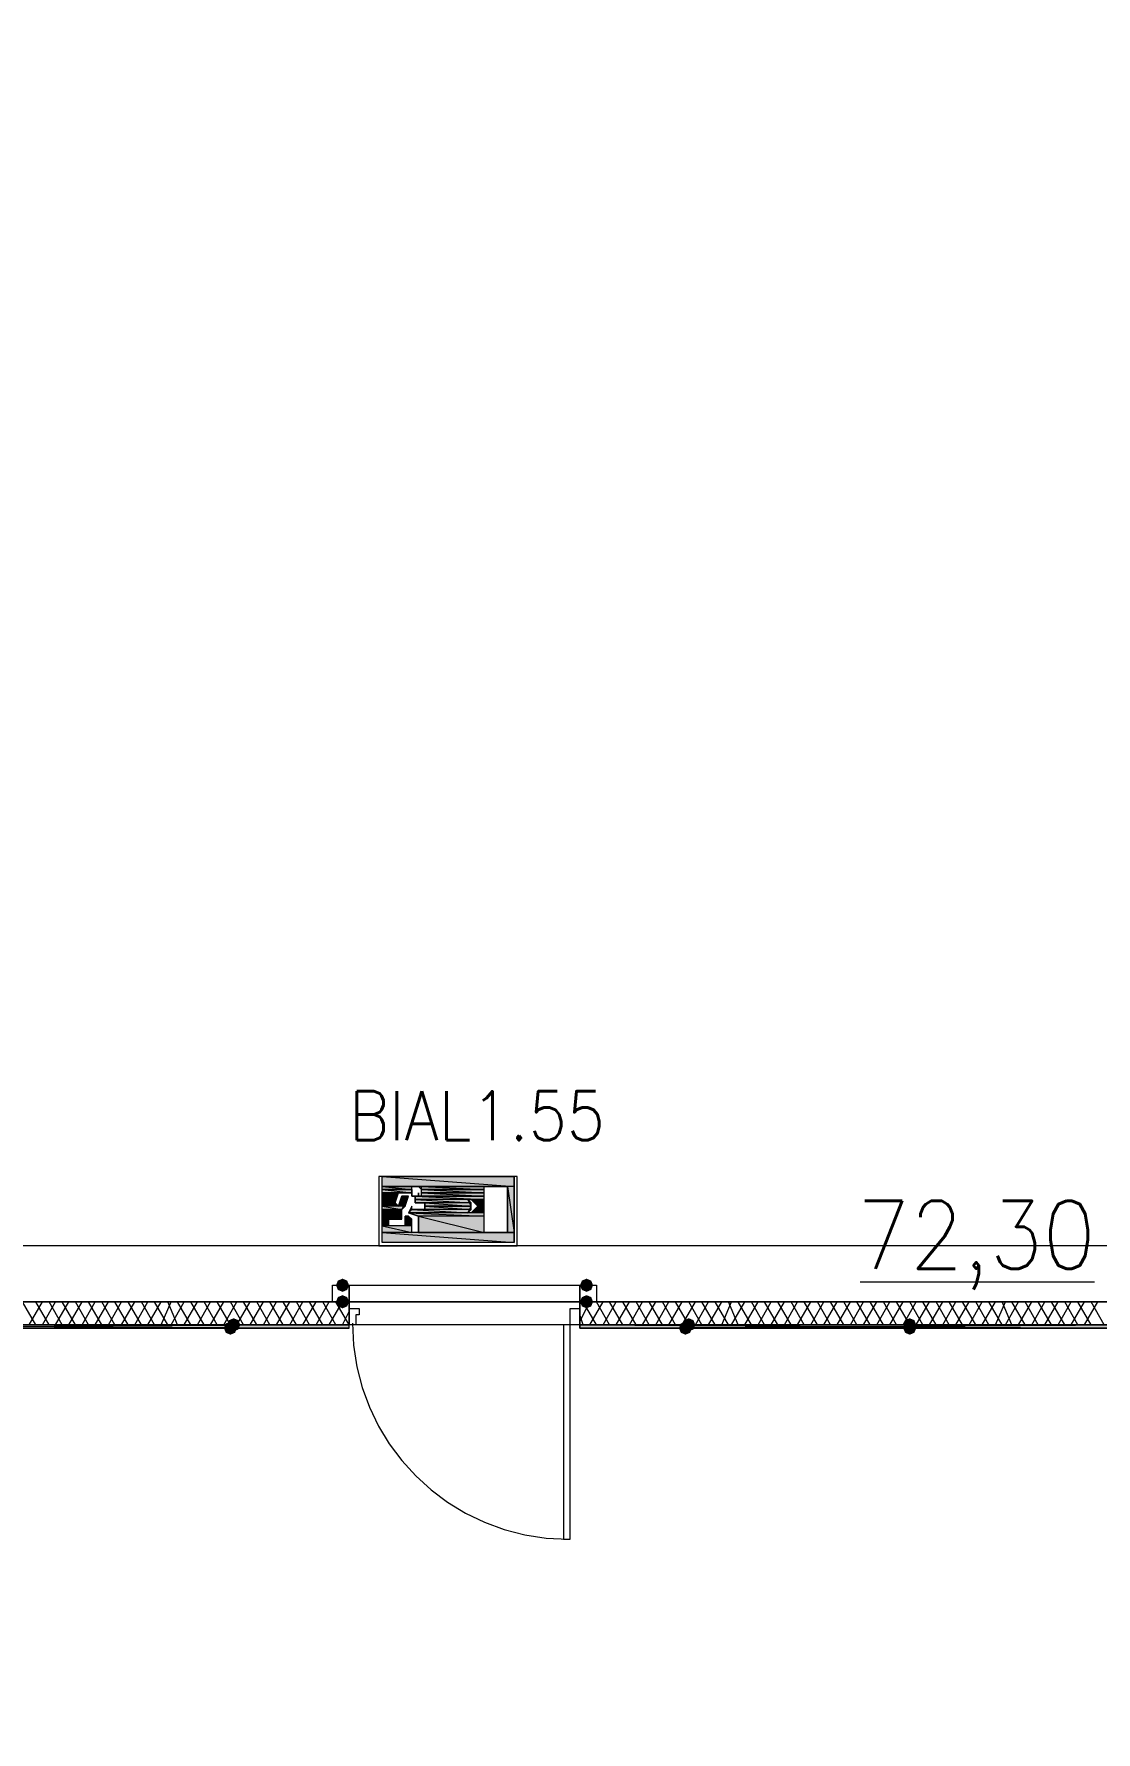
# Model space of a CAD drawing. Header units: millimetres. Extents: x 0 to 420, y 0 to 297.
# Drawn here: x 263.8 to 277.43, y 182.22 to 204.03 of the extents above; entities that cross this region are included whole.
import ezdxf

# ---------------------------------------------------------------- set-up
doc = ezdxf.new("R2010")
doc.units = ezdxf.units.MM
doc.styles.get("Standard").update_dxf_attribs({"font": 'STANDARD'})

msp = doc.modelspace()

# ---------------------------------------------------------------- hatches: boundary and pattern name
h = msp.add_hatch(color=82)
h.paths.add_polyline_path([(269.959667, 189.356999), (268.266334, 189.356999), (269.959667, 189.229999)], flags=0)
h.paths.add_polyline_path([(268.266334, 189.356999), (269.959667, 189.229999), (268.266334, 189.229999)], flags=0)
h = msp.add_hatch(color=82)
h.paths.add_polyline_path([(268.266334, 189.229999), (269.578667, 189.229999)], flags=0)
h.paths.add_polyline_path([(269.578667, 189.229999), (268.266334, 189.229999)], flags=0)
h = msp.add_hatch(color=82)
h.paths.add_polyline_path([(268.647334, 189.229999), (268.266334, 189.229999)], flags=0)
h.paths.add_polyline_path([(268.647334, 189.229999), (268.266334, 189.229999), (268.689667, 189.229999)], flags=0)
h = msp.add_hatch(color=82)
h.paths.add_polyline_path([(268.647334, 189.229999), (268.266334, 189.229999), (268.647334, 189.187666)], flags=0)
h.paths.add_polyline_path([(268.266334, 189.229999), (268.647334, 189.187666), (268.266334, 189.187666)], flags=0)
h = msp.add_hatch(color=82)
h.paths.add_polyline_path([(268.266334, 189.187666), (268.647334, 189.187666)], flags=0)
h.paths.add_polyline_path([(268.647334, 189.187666), (268.266334, 189.187666)], flags=0)
h = msp.add_hatch(color=82)
h.paths.add_polyline_path([(268.266334, 189.187666), (268.647334, 189.187666)], flags=0)
h.paths.add_polyline_path([(268.647334, 189.187666), (268.266334, 189.187666)], flags=0)
h = msp.add_hatch(color=82)
h.paths.add_polyline_path([(268.647334, 189.187666), (268.266334, 189.187666), (268.647334, 189.145333)], flags=0)
h.paths.add_polyline_path([(268.266334, 189.187666), (268.647334, 189.145333), (268.266334, 189.145333)], flags=0)
h = msp.add_hatch(color=82)
h.paths.add_polyline_path([(268.266334, 189.145333), (268.647334, 189.145333)], flags=0)
h.paths.add_polyline_path([(268.647334, 189.145333), (268.266334, 189.145333)], flags=0)
h = msp.add_hatch(color=82)
h.paths.add_polyline_path([(268.478001, 189.145333), (268.266334, 189.145333), (268.435667, 189.018333)], flags=0)
h.paths.add_polyline_path([(268.266334, 189.145333), (268.435667, 189.018333), (268.266334, 189.018333)], flags=0)
h = msp.add_hatch(color=82)
h.paths.add_polyline_path([(268.605001, 189.102999), (268.520334, 189.102999), (268.562667, 188.975999)], flags=0)
h.paths.add_polyline_path([(268.520334, 189.102999), (268.562667, 188.975999), (268.478001, 188.975999)], flags=0)
for color, points in [(82, [(268.689667, 189.229999), (268.647334, 189.229999)]), (82, [(268.647334, 189.187666), (268.647334, 189.145333)]), (82, [(268.647334, 189.102999), (268.689667, 189.102999)]), (82, [(268.689667, 189.102999), (268.732001, 189.102999)]), (82, [(268.562667, 188.848999), (268.605001, 188.848999)]), (7, [(267.843, 187.96), (267.818129, 187.900204), (267.758333, 187.875333), (267.698538, 187.900204), (267.673667, 187.96), (267.698537, 188.019796), (267.758333, 188.044667), (267.818129, 188.019796)]), (7, [(270.975667, 187.96), (270.950796, 187.900204), (270.891, 187.875333), (270.831204, 187.900204), (270.806333, 187.96), (270.831204, 188.019796), (270.891, 188.044667), (270.950796, 188.019796)]), (7, [(267.843, 187.748333), (267.818129, 187.688538), (267.758333, 187.663667), (267.698538, 187.688538), (267.673667, 187.748333), (267.698537, 187.808129), (267.758333, 187.833), (267.818129, 187.808129)]), (7, [(270.975667, 187.748333), (270.950796, 187.688538), (270.891, 187.663667), (270.831204, 187.688538), (270.806333, 187.748333), (270.831204, 187.808129), (270.891, 187.833), (270.950796, 187.808129)]), (254, [(266.403667, 187.409667), (266.378796, 187.349871), (266.319, 187.325), (266.259204, 187.349871), (266.234333, 187.409667), (266.259204, 187.469462), (266.319, 187.494333), (266.378796, 187.469463)]), (254, [(266.446, 187.452), (266.421129, 187.392204), (266.361333, 187.367333), (266.301537, 187.392204), (266.276667, 187.452), (266.301537, 187.511796), (266.361333, 187.536667), (266.421129, 187.511796)]), (254, [(272.245667, 187.409667), (272.220796, 187.349871), (272.161, 187.325), (272.101204, 187.349871), (272.076333, 187.409667), (272.101204, 187.469462), (272.161, 187.494333), (272.220796, 187.469463)]), (254, [(272.288, 187.452), (272.263129, 187.392204), (272.203333, 187.367333), (272.143537, 187.392204), (272.118667, 187.452), (272.143537, 187.511796), (272.203333, 187.536667), (272.263129, 187.511796)]), (254, [(275.124333, 187.452), (275.099462, 187.392204), (275.039667, 187.367333), (274.979871, 187.392204), (274.955, 187.452), (274.979871, 187.511796), (275.039667, 187.536667), (275.099462, 187.511796)]), (254, [(275.124333, 187.409667), (275.099462, 187.349871), (275.039667, 187.325), (274.979871, 187.349871), (274.955, 187.409667), (274.979871, 187.469462), (275.039667, 187.494333), (275.099462, 187.469463)])]:
    msp.add_hatch(color=color).paths.add_polyline_path(points, flags=0)
h = msp.add_hatch(color=82)
h.paths.add_polyline_path([(268.647334, 189.145333), (268.647334, 189.102999)], flags=0)
h.paths.add_polyline_path([(268.647334, 189.102999), (268.647334, 189.145333)], flags=0)
h = msp.add_hatch(color=82)
h.paths.add_polyline_path([(268.647334, 189.145333), (268.647334, 189.102999)], flags=0)
h.paths.add_polyline_path([(268.647334, 189.102999), (268.647334, 189.145333)], flags=0)
h = msp.add_hatch(color=82)
h.paths.add_polyline_path([(268.647334, 189.102999), (268.689667, 189.102999)], flags=0)
h.paths.add_polyline_path([(268.689667, 189.102999), (268.647334, 189.102999)], flags=0)
h = msp.add_hatch(color=82)
h.paths.add_polyline_path([(268.647334, 189.102999), (269.578667, 189.102999)], flags=0)
h.paths.add_polyline_path([(269.578667, 189.102999), (268.647334, 189.102999)], flags=0)
h = msp.add_hatch(color=82)
h.paths.add_polyline_path([(269.578667, 189.229999), (268.689667, 189.229999)], flags=0)
h.paths.add_polyline_path([(268.689667, 189.229999), (269.578667, 189.229999), (268.732001, 189.229999)], flags=0)
h = msp.add_hatch(color=82)
h.paths.add_polyline_path([(269.578667, 189.102999), (268.689667, 189.102999), (269.578667, 189.060666)], flags=0)
h.paths.add_polyline_path([(268.689667, 189.102999), (269.578667, 189.060666), (268.689667, 189.060666)], flags=0)
h = msp.add_hatch(color=82)
h.paths.add_polyline_path([(269.367001, 189.060666), (268.689667, 189.060666), (269.409334, 189.018333)], flags=0)
h.paths.add_polyline_path([(268.689667, 189.060666), (269.409334, 189.018333), (268.689667, 189.018333)], flags=0)
h = msp.add_hatch(color=82)
h.paths.add_polyline_path([(268.732001, 189.229999), (269.578667, 189.229999)], flags=0)
h.paths.add_polyline_path([(269.578667, 189.229999), (268.732001, 189.229999)], flags=0)
h.paths.add_polyline_path([(269.578667, 189.229999), (268.732001, 189.229999)], flags=0)
h.paths.add_polyline_path([(268.732001, 189.229999), (269.578667, 189.229999)], flags=0)
h = msp.add_hatch(color=82)
h.paths.add_polyline_path([(268.732001, 189.145333), (268.732001, 189.102999)], flags=0)
h.paths.add_polyline_path([(268.732001, 189.102999), (268.732001, 189.145333)], flags=0)
h = msp.add_hatch(color=82)
h.paths.add_polyline_path([(269.578667, 189.102999), (268.774334, 189.102999)], flags=0)
h.paths.add_polyline_path([(268.774334, 189.102999), (269.578667, 189.102999), (268.732001, 189.102999)], flags=0)
h = msp.add_hatch(color=82)
h.paths.add_polyline_path([(268.732001, 189.102999), (269.578667, 189.102999)], flags=0)
h.paths.add_polyline_path([(269.578667, 189.102999), (268.732001, 189.102999)], flags=0)
h = msp.add_hatch(color=82)
h.paths.add_polyline_path([(268.732001, 189.102999), (269.578667, 189.102999)], flags=0)
h.paths.add_polyline_path([(269.578667, 189.102999), (268.732001, 189.102999)], flags=0)
h = msp.add_hatch(color=82)
h.paths.add_polyline_path([(268.732001, 189.102999), (269.578667, 189.102999)], flags=0)
h.paths.add_polyline_path([(269.578667, 189.102999), (268.732001, 189.102999)], flags=0)
h = msp.add_hatch(color=82)
h.paths.add_polyline_path([(269.578667, 189.229999), (268.774334, 189.229999), (269.578667, 189.187666)], flags=0)
h.paths.add_polyline_path([(268.774334, 189.229999), (269.578667, 189.187666), (268.774334, 189.187666)], flags=0)
h = msp.add_hatch(color=82)
h.paths.add_polyline_path([(268.774334, 189.187666), (269.578667, 189.187666)], flags=0)
h.paths.add_polyline_path([(269.578667, 189.187666), (268.774334, 189.187666)], flags=0)
h = msp.add_hatch(color=82)
h.paths.add_polyline_path([(268.774334, 189.187666), (269.578667, 189.187666)], flags=0)
h.paths.add_polyline_path([(269.578667, 189.187666), (268.774334, 189.187666)], flags=0)
h = msp.add_hatch(color=82)
h.paths.add_polyline_path([(268.774334, 189.187666), (269.578667, 189.187666)], flags=0)
h.paths.add_polyline_path([(269.578667, 189.187666), (268.774334, 189.187666)], flags=0)
h = msp.add_hatch(color=82)
h.paths.add_polyline_path([(269.578667, 189.187666), (268.774334, 189.187666), (269.578667, 189.145333)], flags=0)
h.paths.add_polyline_path([(268.774334, 189.187666), (269.578667, 189.145333), (268.774334, 189.145333)], flags=0)
h = msp.add_hatch(color=82)
h.paths.add_polyline_path([(268.774334, 189.145333), (269.578667, 189.145333)], flags=0)
h.paths.add_polyline_path([(269.578667, 189.145333), (268.774334, 189.145333)], flags=0)
h = msp.add_hatch(color=82)
h.paths.add_polyline_path([(268.774334, 189.145333), (269.578667, 189.145333)], flags=0)
h.paths.add_polyline_path([(269.578667, 189.145333), (268.774334, 189.145333)], flags=0)
h = msp.add_hatch(color=82)
h.paths.add_polyline_path([(268.774334, 189.145333), (269.578667, 189.145333)], flags=0)
h.paths.add_polyline_path([(269.578667, 189.145333), (268.774334, 189.145333)], flags=0)
h = msp.add_hatch(color=82)
h.paths.add_polyline_path([(268.774334, 189.145333), (269.578667, 189.145333)], flags=0)
h.paths.add_polyline_path([(269.578667, 189.145333), (268.774334, 189.145333)], flags=0)
h = msp.add_hatch(color=82)
h.paths.add_polyline_path([(268.774334, 189.145333), (269.578667, 189.145333)], flags=0)
h.paths.add_polyline_path([(269.578667, 189.145333), (268.774334, 189.145333)], flags=0)
h = msp.add_hatch(color=82)
h.paths.add_polyline_path([(269.578667, 189.145333), (268.774334, 189.145333), (269.578667, 189.102999)], flags=0)
h.paths.add_polyline_path([(268.774334, 189.145333), (269.578667, 189.102999), (268.774334, 189.102999)], flags=0)
h = msp.add_hatch(color=82)
h.paths.add_polyline_path([(269.578667, 189.060666), (269.409334, 189.060666), (269.578667, 188.975999)], flags=0)
h.paths.add_polyline_path([(269.409334, 189.060666), (269.578667, 188.975999), (269.494001, 188.975999)], flags=0)
h = msp.add_hatch(color=82)
h.paths.add_polyline_path([(269.959667, 189.229999), (269.875001, 189.229999), (269.959667, 188.637333)], flags=0)
h.paths.add_polyline_path([(269.875001, 189.229999), (269.959667, 188.637333), (269.875001, 188.637333)], flags=0)
h = msp.add_hatch(color=82)
h.paths.add_polyline_path([(268.435667, 189.018333), (268.266334, 189.018333), (268.478001, 188.975999)], flags=0)
h.paths.add_polyline_path([(268.266334, 189.018333), (268.478001, 188.975999), (268.266334, 188.975999)], flags=0)
h = msp.add_hatch(color=82)
h.paths.add_polyline_path([(268.562667, 188.975999), (268.266334, 188.975999), (268.520334, 188.933666)], flags=0)
h.paths.add_polyline_path([(268.266334, 188.975999), (268.520334, 188.933666), (268.266334, 188.933666)], flags=0)
h = msp.add_hatch(color=82)
h.paths.add_polyline_path([(268.520334, 188.933666), (268.266334, 188.933666), (268.520334, 188.806666)], flags=0)
h.paths.add_polyline_path([(268.266334, 188.933666), (268.520334, 188.806666), (268.266334, 188.806666)], flags=0)
h = msp.add_hatch(color=82)
h.paths.add_polyline_path([(268.351001, 188.806666), (268.266334, 188.806666), (268.351001, 188.721999)], flags=0)
h.paths.add_polyline_path([(268.266334, 188.806666), (268.351001, 188.721999), (268.266334, 188.721999)], flags=0)
h = msp.add_hatch(color=82)
h.paths.add_polyline_path([(268.605001, 188.848999), (268.562667, 188.848999), (268.647334, 188.806666)], flags=0)
h.paths.add_polyline_path([(268.562667, 188.848999), (268.647334, 188.806666), (268.562667, 188.806666)], flags=0)
h = msp.add_hatch(color=82)
h.paths.add_polyline_path([(268.647334, 188.806666), (268.562667, 188.806666), (268.647334, 188.721999)], flags=0)
h.paths.add_polyline_path([(268.562667, 188.806666), (268.647334, 188.721999), (268.562667, 188.721999)], flags=0)
h = msp.add_hatch(color=82)
h.paths.add_polyline_path([(269.409334, 188.933666), (268.647334, 188.933666), (269.367001, 188.891333)], flags=0)
h.paths.add_polyline_path([(268.647334, 188.933666), (269.367001, 188.891333), (268.605001, 188.891333)], flags=0)
h = msp.add_hatch(color=82)
h.paths.add_polyline_path([(269.578667, 188.891333), (268.605001, 188.891333), (269.578667, 188.848999)], flags=0)
h.paths.add_polyline_path([(268.605001, 188.891333), (269.578667, 188.848999), (268.732001, 188.848999)], flags=0)
h = msp.add_hatch(color=82)
h.paths.add_polyline_path([(269.578667, 188.848999), (268.732001, 188.848999), (269.578667, 188.637333)], flags=0)
h.paths.add_polyline_path([(268.732001, 188.848999), (269.578667, 188.637333), (268.732001, 188.637333)], flags=0)
h = msp.add_hatch(color=82)
h.paths.add_polyline_path([(269.409334, 189.018333), (268.816667, 189.018333), (269.409334, 188.975999)], flags=0)
h.paths.add_polyline_path([(268.816667, 189.018333), (269.409334, 188.975999), (268.816667, 188.975999)], flags=0)
h = msp.add_hatch(color=82)
h.paths.add_polyline_path([(268.816667, 188.975999), (268.901334, 188.975999)], flags=0)
h.paths.add_polyline_path([(268.901334, 188.975999), (268.816667, 188.975999)], flags=0)
h = msp.add_hatch(color=82)
h.paths.add_polyline_path([(269.409334, 188.975999), (268.816667, 188.975999), (269.409334, 188.933666)], flags=0)
h.paths.add_polyline_path([(268.816667, 188.975999), (269.409334, 188.933666), (268.816667, 188.933666)], flags=0)
h = msp.add_hatch(color=82)
h.paths.add_polyline_path([(269.578667, 188.975999), (269.494001, 188.975999), (269.578667, 188.891333)], flags=0)
h.paths.add_polyline_path([(269.494001, 188.975999), (269.578667, 188.891333), (269.409334, 188.891333)], flags=0)
h = msp.add_hatch(color=82)
h.paths.add_polyline_path([(268.647334, 188.721999), (268.266334, 188.721999), (268.647334, 188.637333)], flags=0)
h.paths.add_polyline_path([(268.266334, 188.721999), (268.647334, 188.637333), (268.266334, 188.637333)], flags=0)
h = msp.add_hatch(color=82)
h.paths.add_polyline_path([(269.959667, 188.637333), (268.266334, 188.637333), (269.959667, 188.510333)], flags=0)
h.paths.add_polyline_path([(268.266334, 188.637333), (269.959667, 188.510333), (268.266334, 188.510333)], flags=0)
h = msp.add_hatch(color=82)
h.paths.add_polyline_path([(268.732001, 188.637333), (269.959667, 188.637333)], flags=0)
h.paths.add_polyline_path([(269.959667, 188.637333), (268.732001, 188.637333)], flags=0)
h = msp.add_hatch(color=7)
h.paths.add_polyline_path([(267.843, 187.452), (260.265333, 187.452), (267.843, 187.409667)], flags=0)
h.paths.add_polyline_path([(260.265333, 187.452), (267.843, 187.409667), (260.265333, 187.409667)], flags=0)
h = msp.add_hatch(color=7)
h.paths.add_polyline_path([(277.876, 187.452), (270.806333, 187.452), (277.876, 187.409667)], flags=0)
h.paths.add_polyline_path([(270.806333, 187.452), (277.876, 187.409667), (270.806333, 187.409667)], flags=0)

# ---------------------------------------------------------------- linework, layer by layer
at = {"color": 43, "lineweight": 0}
msp.add_lwpolyline([(277.876, 187.748333), (277.876, 222.25), (260.265333, 222.25), (260.265333, 187.748333)], close=True, dxfattribs=at)
at = {"color": 92, "lineweight": 0}
msp.add_lwpolyline([(270.002001, 189.356999), (268.224001, 189.356999), (268.224001, 188.467999), (270.002001, 188.467999)], close=True, dxfattribs=at)
at = {"color": 82, "lineweight": 0}
for points in [[(269.959667, 189.356999), (268.266334, 189.356999), (269.959667, 189.229999)], [(268.266334, 189.356999), (269.959667, 189.229999), (268.266334, 189.229999)], [(268.266334, 189.356999), (269.959667, 189.356999), (269.959667, 188.510333), (268.266334, 188.510333)], [(268.266334, 189.229999), (269.578667, 189.229999)], [(269.578667, 189.229999), (268.266334, 189.229999)], [(268.266334, 189.229999), (268.689667, 189.229999)], [(268.689667, 189.229999), (268.266334, 189.229999)], [(268.689667, 189.229999), (268.266334, 189.229999)], [(268.266334, 189.229999), (268.689667, 189.229999)], [(268.689667, 189.229999), (268.266334, 189.229999)], [(268.689667, 189.229999), (268.266334, 189.229999)], [(268.266334, 189.229999), (268.689667, 189.229999)], [(268.689667, 189.229999), (268.266334, 189.229999)], [(268.266334, 189.229999), (268.689667, 189.229999)], [(268.689667, 189.229999), (268.266334, 189.229999)], [(268.647334, 189.229999), (268.266334, 189.229999)], [(268.647334, 189.229999), (268.266334, 189.229999), (268.689667, 189.229999)], [(268.647334, 189.229999), (268.266334, 189.229999), (268.647334, 189.187666)], [(268.266334, 189.229999), (268.647334, 189.187666), (268.266334, 189.187666)], [(268.266334, 189.187666), (268.647334, 189.187666)], [(268.647334, 189.187666), (268.266334, 189.187666)], [(268.266334, 189.187666), (268.647334, 189.187666)], [(268.647334, 189.187666), (268.266334, 189.187666)], [(268.647334, 189.187666), (268.266334, 189.187666)], [(268.266334, 189.187666), (268.647334, 189.187666)], [(268.647334, 189.187666), (268.266334, 189.187666)], [(268.647334, 189.187666), (268.266334, 189.187666)], [(268.266334, 189.187666), (268.647334, 189.187666)], [(268.647334, 189.187666), (268.266334, 189.187666)], [(268.647334, 189.187666), (268.266334, 189.187666), (268.647334, 189.145333)], [(268.266334, 189.187666), (268.647334, 189.145333), (268.266334, 189.145333)], [(268.266334, 189.145333), (268.647334, 189.145333)], [(268.647334, 189.145333), (268.266334, 189.145333)], [(268.478001, 189.145333), (268.266334, 189.145333), (268.435667, 189.018333)], [(268.266334, 189.145333), (268.435667, 189.018333), (268.266334, 189.018333)], [(268.351001, 188.806666), (268.520334, 188.806666), (268.520334, 188.933666), (268.605001, 189.102999), (268.520334, 189.102999), (268.478001, 188.975999), (268.435667, 189.018333), (268.478001, 189.145333), (268.647334, 189.145333), (268.647334, 189.102999), (268.689667, 189.102999), (268.689667, 189.018333), (268.816667, 189.018333), (268.816667, 188.933666), (268.647334, 188.933666), (268.647334, 188.975999), (268.605001, 188.891333), (268.732001, 188.848999), (268.732001, 188.637333), (268.647334, 188.637333), (268.647334, 188.806666), (268.562667, 188.848999), (268.562667, 188.721999), (268.351001, 188.721999)], [(268.520334, 189.102999), (268.562667, 188.975999), (268.478001, 188.975999)], [(268.605001, 189.102999), (268.520334, 189.102999), (268.562667, 188.975999)], [(268.689667, 189.229999), (268.647334, 189.229999)], [(268.647334, 189.187666), (268.647334, 189.145333)], [(268.647334, 189.145333), (268.647334, 189.187666)], [(268.647334, 189.145333), (268.647334, 189.102999)], [(268.647334, 189.102999), (268.647334, 189.145333)], [(268.647334, 189.145333), (268.647334, 189.102999)], [(268.647334, 189.102999), (268.647334, 189.145333)], [(268.647334, 189.102999), (268.689667, 189.102999)], [(268.647334, 189.102999), (268.689667, 189.102999)], [(268.689667, 189.102999), (268.647334, 189.102999)], [(268.647334, 189.102999), (268.689667, 189.102999)], [(268.689667, 189.102999), (268.647334, 189.102999)], [(268.647334, 189.102999), (269.578667, 189.102999)], [(269.578667, 189.102999), (268.647334, 189.102999)], [(269.578667, 189.229999), (268.689667, 189.229999)], [(268.689667, 189.229999), (269.578667, 189.229999), (268.732001, 189.229999)], [(268.689667, 189.102999), (268.732001, 189.102999)], [(269.578667, 189.102999), (268.689667, 189.102999), (269.578667, 189.060666)], [(268.689667, 189.102999), (269.578667, 189.060666), (268.689667, 189.060666)], [(269.367001, 189.060666), (268.689667, 189.060666), (269.409334, 189.018333)], [(268.689667, 189.060666), (269.409334, 189.018333), (268.689667, 189.018333)], [(268.732001, 189.229999), (269.578667, 189.229999)], [(269.578667, 189.229999), (268.732001, 189.229999)], [(269.578667, 189.229999), (268.732001, 189.229999)], [(268.732001, 189.229999), (269.578667, 189.229999)], [(268.732001, 189.229999), (268.774334, 189.187666)], [(268.774334, 189.187666), (268.732001, 189.229999)], [(268.732001, 189.145333), (268.732001, 189.102999)], [(268.732001, 189.102999), (268.732001, 189.145333)], [(268.732001, 189.102999), (268.732001, 189.145333)], [(268.774334, 189.102999), (269.578667, 189.102999), (268.732001, 189.102999)], [(268.732001, 189.102999), (269.578667, 189.102999)], [(269.578667, 189.102999), (268.732001, 189.102999)], [(268.732001, 189.102999), (269.578667, 189.102999)], [(269.578667, 189.102999), (268.732001, 189.102999)], [(268.732001, 189.102999), (269.578667, 189.102999)], [(269.578667, 189.102999), (268.732001, 189.102999)], [(269.578667, 189.229999), (268.774334, 189.229999), (269.578667, 189.187666)], [(268.774334, 189.229999), (269.578667, 189.187666), (268.774334, 189.187666)], [(268.774334, 189.187666), (269.578667, 189.187666)], [(269.578667, 189.187666), (268.774334, 189.187666)], [(268.774334, 189.187666), (269.578667, 189.187666)], [(269.578667, 189.187666), (268.774334, 189.187666)], [(268.774334, 189.187666), (269.578667, 189.187666)], [(269.578667, 189.187666), (268.774334, 189.187666)], [(269.578667, 189.187666), (268.774334, 189.187666), (269.578667, 189.145333)], [(268.774334, 189.187666), (269.578667, 189.145333), (268.774334, 189.145333)], [(268.774334, 189.145333), (269.578667, 189.145333)], [(269.578667, 189.145333), (268.774334, 189.145333)], [(268.774334, 189.145333), (269.578667, 189.145333)], [(269.578667, 189.145333), (268.774334, 189.145333)], [(268.774334, 189.145333), (269.578667, 189.145333)], [(269.578667, 189.145333), (268.774334, 189.145333)], [(268.774334, 189.145333), (269.578667, 189.145333)], [(269.578667, 189.145333), (268.774334, 189.145333)], [(268.774334, 189.145333), (269.578667, 189.145333)], [(269.578667, 189.145333), (268.774334, 189.145333)], [(269.578667, 189.145333), (268.774334, 189.145333), (269.578667, 189.102999)], [(268.774334, 189.145333), (269.578667, 189.102999), (268.774334, 189.102999)], [(269.578667, 189.102999), (268.774334, 189.102999)], [(269.409334, 188.975999), (269.367001, 189.060666), (269.409334, 189.060666), (269.494001, 188.975999), (269.409334, 188.891333), (269.367001, 188.891333), (269.409334, 188.975999), (268.901334, 188.975999)], [(269.578667, 189.060666), (269.409334, 189.060666), (269.578667, 188.975999)], [(269.409334, 189.060666), (269.578667, 188.975999), (269.494001, 188.975999)], [(269.578667, 189.229999), (269.875001, 189.229999), (269.875001, 188.637333), (269.578667, 188.637333)], [(269.959667, 189.229999), (269.875001, 189.229999), (269.959667, 188.637333)], [(269.875001, 189.229999), (269.959667, 188.637333), (269.875001, 188.637333)], [(268.435667, 189.018333), (268.266334, 189.018333), (268.478001, 188.975999)], [(268.266334, 189.018333), (268.478001, 188.975999), (268.266334, 188.975999)], [(268.562667, 188.975999), (268.266334, 188.975999), (268.520334, 188.933666)], [(268.266334, 188.975999), (268.520334, 188.933666), (268.266334, 188.933666)], [(268.520334, 188.933666), (268.266334, 188.933666), (268.520334, 188.806666)], [(268.266334, 188.933666), (268.520334, 188.806666), (268.266334, 188.806666)], [(268.351001, 188.806666), (268.266334, 188.806666), (268.351001, 188.721999)], [(268.266334, 188.806666), (268.351001, 188.721999), (268.266334, 188.721999)], [(268.562667, 188.848999), (268.605001, 188.848999)], [(268.605001, 188.848999), (268.562667, 188.848999), (268.647334, 188.806666)], [(268.562667, 188.848999), (268.647334, 188.806666), (268.562667, 188.806666)], [(268.647334, 188.806666), (268.562667, 188.806666), (268.647334, 188.721999)], [(268.562667, 188.806666), (268.647334, 188.721999), (268.562667, 188.721999)], [(268.647334, 188.933666), (269.367001, 188.891333), (268.605001, 188.891333)], [(269.578667, 188.891333), (268.605001, 188.891333), (269.578667, 188.848999)], [(268.605001, 188.891333), (269.578667, 188.848999), (268.732001, 188.848999)], [(269.409334, 188.933666), (268.647334, 188.933666), (269.367001, 188.891333)], [(269.578667, 188.848999), (268.732001, 188.848999), (269.578667, 188.637333)], [(268.732001, 188.848999), (269.578667, 188.637333), (268.732001, 188.637333)], [(269.409334, 189.018333), (268.816667, 189.018333), (269.409334, 188.975999)], [(268.816667, 189.018333), (269.409334, 188.975999), (268.816667, 188.975999)], [(268.816667, 188.975999), (268.901334, 188.975999)], [(268.901334, 188.975999), (268.816667, 188.975999)], [(269.409334, 188.975999), (268.816667, 188.975999), (269.409334, 188.933666)], [(268.816667, 188.975999), (269.409334, 188.933666), (268.816667, 188.933666)], [(269.494001, 188.975999), (269.578667, 188.891333), (269.409334, 188.891333)], [(269.578667, 188.975999), (269.494001, 188.975999), (269.578667, 188.891333)], [(268.647334, 188.721999), (268.266334, 188.721999), (268.647334, 188.637333)], [(268.266334, 188.721999), (268.647334, 188.637333), (268.266334, 188.637333)], [(269.959667, 188.637333), (268.266334, 188.637333), (269.959667, 188.510333)], [(268.266334, 188.637333), (269.959667, 188.510333), (268.266334, 188.510333)], [(268.732001, 188.637333), (269.959667, 188.637333)], [(269.959667, 188.637333), (268.732001, 188.637333)]]:
    msp.add_lwpolyline(points, close=True, dxfattribs=at)
at = {"color": 5, "lineweight": 0}
msp.add_lwpolyline([(124.290668, 139.572999), (235.669667, 139.572999), (242.146667, 139.572999), (242.146667, 143.086666), (261.831667, 143.086666), (261.831667, 139.572999), (374.607667, 139.572999), (379.857, 139.572999), (379.857, 188.467999), (268.224001, 188.467999), (261.958667, 188.467999), (261.958667, 184.869666)], dxfattribs=at)
at = {"color": 7, "lineweight": 0}
for points in [[(267.631333, 187.96), (267.843, 187.96), (267.843, 187.748333), (267.631333, 187.748333), (267.631333, 187.96), (267.843, 187.96), (267.843, 187.748333), (267.631333, 187.748333)], [(270.806333, 187.96), (271.018, 187.96), (271.018, 187.748333), (270.806333, 187.748333), (270.806333, 187.96), (271.018, 187.96), (271.018, 187.748333), (270.806333, 187.748333)], [(267.97, 187.663667), (267.97, 187.579), (267.927667, 187.579), (267.927667, 187.452), (267.843, 187.452), (267.843, 187.663667)], [(270.806333, 187.663667), (270.806333, 187.452), (270.679333, 187.452), (270.679333, 187.579), (270.679333, 187.663667)], [(267.843, 187.452), (260.265333, 187.452), (267.843, 187.409667)], [(260.265333, 187.452), (267.843, 187.409667), (260.265333, 187.409667)], [(267.843, 187.452), (260.265333, 187.452), (260.265333, 187.409667), (267.843, 187.409667)], [(267.843, 187.452), (260.265333, 187.452), (260.265333, 187.409667), (267.843, 187.409667)], [(270.679333, 184.700333), (270.679333, 187.452), (270.594667, 187.452), (270.594667, 184.700333)], [(277.876, 187.452), (270.806333, 187.452), (277.876, 187.409667)], [(270.806333, 187.452), (277.876, 187.409667), (270.806333, 187.409667)], [(270.806333, 187.409667), (270.806333, 187.452), (277.876, 187.452), (277.876, 187.409667), (270.806333, 187.409667), (277.876, 187.409667), (277.876, 187.452), (270.806333, 187.452)]]:
    msp.add_lwpolyline(points, close=True, dxfattribs=at)
for points in [[(267.843, 187.875333), (267.843, 187.96), (269.324667, 187.96)], [(269.324667, 187.96), (270.806333, 187.96), (270.806333, 187.875333)], [(274.404667, 188.002333), (277.410333, 188.002333)], [(267.843, 187.748333), (260.265333, 187.748333)], [(263.821333, 187.452), (263.652, 187.748333)], [(263.736667, 187.452), (263.906, 187.748333)], [(263.990667, 187.452), (263.821333, 187.748333)], [(263.906, 187.452), (264.075333, 187.748333)], [(264.16, 187.452), (263.990667, 187.748333)], [(264.075333, 187.452), (264.244667, 187.748333)], [(264.329333, 187.452), (264.16, 187.748333)], [(264.244667, 187.452), (264.414, 187.748333)], [(264.498667, 187.452), (264.329333, 187.748333)], [(264.414, 187.452), (264.583333, 187.748333)], [(264.668, 187.452), (264.498667, 187.748333)], [(264.583333, 187.452), (264.752667, 187.748333)], [(264.837333, 187.452), (264.668, 187.748333)], [(264.752667, 187.452), (264.922, 187.748333)], [(265.006667, 187.452), (264.837333, 187.748333)], [(264.922, 187.452), (265.091333, 187.748333)], [(265.176, 187.452), (265.006667, 187.748333)], [(265.091333, 187.452), (265.260667, 187.748333)], [(265.345333, 187.452), (265.176, 187.748333)], [(265.260667, 187.452), (265.43, 187.748333)], [(265.514667, 187.452), (265.345333, 187.748333)], [(265.43, 187.452), (265.557, 187.748333)], [(265.641667, 187.452), (265.514667, 187.748333)], [(265.557, 187.452), (265.726333, 187.748333)], [(265.811, 187.452), (265.641667, 187.748333)], [(265.726333, 187.452), (265.895667, 187.748333)], [(265.980333, 187.452), (265.811, 187.748333)], [(265.895667, 187.452), (266.065, 187.748333)], [(266.149667, 187.452), (265.980333, 187.748333)], [(266.065, 187.452), (266.234333, 187.748333)], [(266.319, 187.452), (266.149667, 187.748333)], [(266.234333, 187.452), (266.403667, 187.748333)], [(266.488333, 187.452), (266.319, 187.748333)], [(266.403667, 187.452), (266.573, 187.748333)], [(266.657667, 187.452), (266.488333, 187.748333)], [(266.573, 187.452), (266.742333, 187.748333)], [(266.827, 187.452), (266.657667, 187.748333)], [(266.742333, 187.452), (266.911667, 187.748333)], [(266.996333, 187.452), (266.827, 187.748333)], [(266.911667, 187.452), (267.081, 187.748333)], [(267.165667, 187.452), (266.996333, 187.748333)], [(267.081, 187.452), (267.250333, 187.748333)], [(267.335, 187.452), (267.165667, 187.748333)], [(267.250333, 187.452), (267.419667, 187.748333)], [(267.504333, 187.452), (267.335, 187.748333)], [(267.419667, 187.452), (267.589, 187.748333)], [(267.673667, 187.452), (267.504333, 187.748333)], [(267.589, 187.452), (267.758333, 187.748333)], [(267.843, 187.452), (267.673667, 187.748333)], [(269.324667, 187.748333), (267.843, 187.748333), (267.843, 187.875333)], [(267.843, 187.706), (267.843, 187.748333)], [(267.843, 187.452), (267.843, 187.663667), (267.843, 187.748333)], [(267.843, 187.748333), (267.843, 187.663667), (267.843, 187.452), (267.843, 187.663667)], [(270.806333, 187.875333), (270.806333, 187.748333), (269.324667, 187.748333)], [(270.806333, 187.494333), (270.933333, 187.748333)], [(270.806333, 187.452), (270.806333, 187.663667), (270.806333, 187.748333)], [(270.806333, 187.748333), (270.806333, 187.663667), (270.806333, 187.452), (270.806333, 187.663667)], [(277.876, 187.748333), (270.806333, 187.748333)], [(271.018, 187.452), (270.848667, 187.748333)], [(270.933333, 187.452), (271.102667, 187.748333)], [(271.187333, 187.452), (271.018, 187.748333)], [(271.102667, 187.452), (271.272, 187.748333)], [(271.356667, 187.452), (271.187333, 187.748333)], [(271.272, 187.452), (271.441333, 187.748333)], [(271.526, 187.452), (271.356667, 187.748333)], [(271.441333, 187.452), (271.610667, 187.748333)], [(271.695333, 187.452), (271.526, 187.748333)], [(271.610667, 187.452), (271.78, 187.748333)], [(271.864667, 187.452), (271.695333, 187.748333)], [(271.78, 187.452), (271.949333, 187.748333)], [(272.034, 187.452), (271.864667, 187.748333)], [(271.949333, 187.452), (272.118667, 187.748333)], [(272.203333, 187.452), (272.034, 187.748333)], [(272.118667, 187.452), (272.288, 187.748333)], [(272.372667, 187.452), (272.203333, 187.748333)], [(272.288, 187.452), (272.457333, 187.748333)], [(272.542, 187.452), (272.372667, 187.748333)], [(272.457333, 187.452), (272.626667, 187.748333)], [(272.711333, 187.452), (272.542, 187.748333)], [(272.626667, 187.452), (272.753667, 187.748333)], [(272.838333, 187.452), (272.711333, 187.748333)], [(272.753667, 187.452), (272.923, 187.748333)], [(273.007667, 187.452), (272.838333, 187.748333)], [(272.923, 187.452), (273.092333, 187.748333)], [(273.177, 187.452), (273.007667, 187.748333)], [(273.092333, 187.452), (273.261667, 187.748333)], [(273.346333, 187.452), (273.177, 187.748333)], [(273.261667, 187.452), (273.431, 187.748333)], [(273.515667, 187.452), (273.346333, 187.748333)], [(273.431, 187.452), (273.600333, 187.748333)], [(273.685, 187.452), (273.515667, 187.748333)], [(273.600333, 187.452), (273.769667, 187.748333)], [(273.854333, 187.452), (273.685, 187.748333)], [(273.769667, 187.452), (273.939, 187.748333)], [(274.023667, 187.452), (273.854333, 187.748333)], [(273.939, 187.452), (274.108333, 187.748333)], [(274.193, 187.452), (274.023667, 187.748333)], [(274.108333, 187.452), (274.277667, 187.748333)], [(274.362333, 187.452), (274.193, 187.748333)], [(274.277667, 187.452), (274.447, 187.748333)], [(274.531667, 187.452), (274.362333, 187.748333)], [(274.447, 187.452), (274.616333, 187.748333)], [(274.701, 187.452), (274.531667, 187.748333)], [(274.616333, 187.452), (274.785667, 187.748333)], [(274.870333, 187.452), (274.701, 187.748333)], [(274.785667, 187.452), (274.955, 187.748333)], [(275.039667, 187.452), (274.870333, 187.748333)], [(274.955, 187.452), (275.124333, 187.748333)], [(275.209, 187.452), (275.039667, 187.748333)], [(275.124333, 187.452), (275.293667, 187.748333)], [(275.378333, 187.452), (275.209, 187.748333)], [(275.293667, 187.452), (275.463, 187.748333)], [(275.547667, 187.452), (275.378333, 187.748333)], [(275.463, 187.452), (275.632333, 187.748333)], [(275.717, 187.452), (275.547667, 187.748333)], [(275.632333, 187.452), (275.801667, 187.748333)], [(275.886333, 187.452), (275.717, 187.748333)], [(275.801667, 187.452), (275.971, 187.748333)], [(276.055667, 187.452), (275.886333, 187.748333)], [(275.971, 187.452), (276.140333, 187.748333)], [(276.225, 187.452), (276.055667, 187.748333)], [(276.140333, 187.452), (276.267333, 187.748333)], [(276.352, 187.452), (276.225, 187.748333)], [(276.267333, 187.452), (276.436667, 187.748333)], [(276.521333, 187.452), (276.352, 187.748333)], [(276.436667, 187.452), (276.606, 187.748333)], [(276.690667, 187.452), (276.521333, 187.748333)], [(276.606, 187.452), (276.775333, 187.748333)], [(276.86, 187.452), (276.690667, 187.748333)], [(276.775333, 187.452), (276.944667, 187.748333)], [(277.029333, 187.452), (276.86, 187.748333)], [(276.944667, 187.452), (277.114, 187.748333)], [(277.198667, 187.452), (277.029333, 187.748333)], [(277.114, 187.452), (277.283333, 187.748333)], [(277.368, 187.452), (277.198667, 187.748333)], [(277.283333, 187.452), (277.452667, 187.748333)], [(277.537333, 187.452), (277.368, 187.748333)], [(267.758333, 187.452), (267.843, 187.621333)], [(270.848667, 187.452), (270.806333, 187.579)], [(267.843, 187.452), (260.265333, 187.452), (267.843, 187.452), (260.265333, 187.409667)], [(260.265333, 187.452), (267.843, 187.452)], [(267.885333, 187.473167), (267.899649, 187.189658), (267.941667, 186.91434), (268.009993, 186.648605), (268.103234, 186.393849), (268.219996, 186.151463), (268.358886, 185.922843), (268.518509, 185.709381), (268.697472, 185.512472), (268.894381, 185.333509), (269.107843, 185.173886), (269.336463, 185.034996), (269.578849, 184.918234), (269.833605, 184.824993), (270.09934, 184.756667), (270.374658, 184.714649), (270.658167, 184.700333)], [(277.876, 187.409667), (270.806333, 187.409667), (277.876, 187.452), (270.806333, 187.452)], [(270.806333, 187.452), (277.876, 187.452)]]:
    msp.add_lwpolyline(points, dxfattribs=at)
at = {"color": 8, "lineweight": 0}
msp.add_lwpolyline([(381.719667, 140.377333), (381.719667, 187.452), (260.265333, 187.452), (260.265333, 140.377333)], close=True, dxfattribs=at)

# ---------------------------------------------------------------- texts
at = {"color": 92, "insert": (267.842997, 190.450498), "char_height": 0.627829, "width": 3.20890378, "attachment_point": 1}
msp.add_mtext('BIAL1.55', dxfattribs=at)
at = {"color": 7, "insert": (274.36234, 189.043699), "char_height": 0.872032, "width": 2.76143467, "attachment_point": 1}
msp.add_mtext('72,30', dxfattribs=at)

doc.saveas('drawing.dxf')
